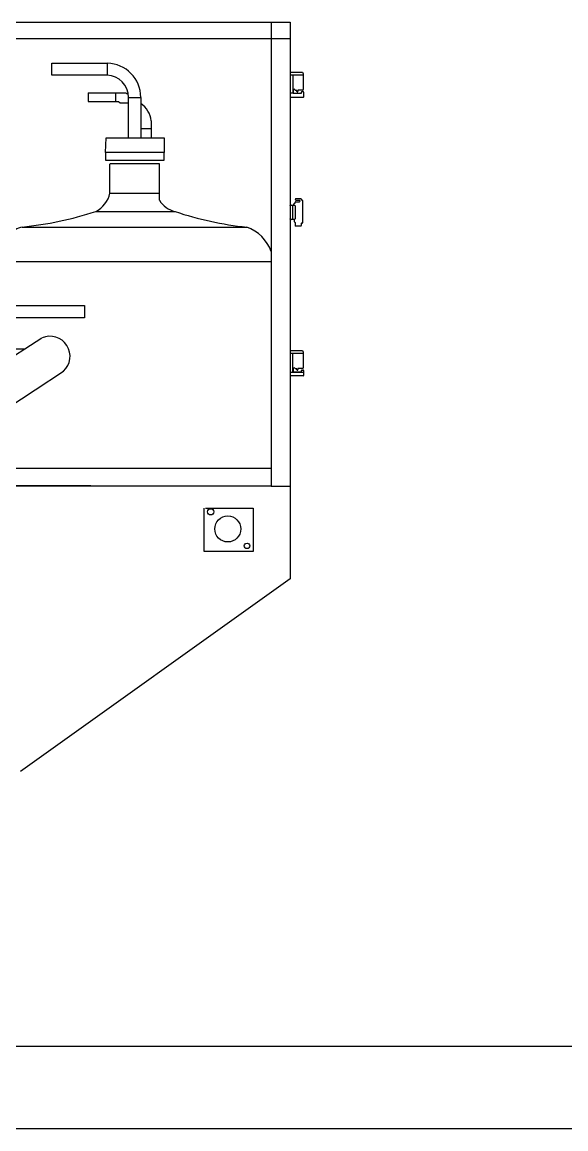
# Model space of a CAD drawing. Header units: millimetres. Extents: x 193 to 490, y 603 to 1473.
# Drawn here: x 268.4 to 308.1, y 602.7 to 683.5 of the extents above; entities that cross this region are included whole.
import ezdxf

# ---------------------------------------------------------------- set-up
doc = ezdxf.new("R2010")
doc.units = ezdxf.units.MM

msp = doc.modelspace()

# ---------------------------------------------------------------- linework, layer by layer
for p, q in [((211.514, 683.461), (287.957, 683.461)), ((286.586, 683.461), (286.586, 649.598)), ((287.957, 683.461), (287.957, 642.841)), ((265.928, 682.259), (287.957, 682.259)), ((270.563, 679.599), (270.563, 680.466)), ((270.563, 680.466), (270.638, 680.466)), ((270.638, 680.466), (274.616, 680.466)), ((274.616, 680.466), (274.616, 679.599)), ((274.616, 679.599), (270.563, 679.599)), ((287.957, 679.815), (287.957, 679.815)), ((287.957, 679.815), (288.871, 679.813)), ((287.957, 679.628), (288.924, 679.628)), ((288.16, 679.628), (288.16, 678.268)), ((288.871, 679.813), (288.924, 679.701)), ((288.924, 679.701), (288.924, 678.544)), ((273.233, 678.313), (275.968, 678.313)), ((273.233, 678.313), (273.233, 677.679)), ((275.248, 677.679), (275.248, 678.313)), ((275.968, 678.313), (276.012, 678.25)), ((288.184, 678.485), (288.184, 678.292)), ((288.456, 678.485), (288.338, 678.485)), ((288.456, 678.396), (288.456, 678.485)), ((288.483, 678.371), (288.481, 678.371)), ((288.874, 678.495), (288.528, 678.495)), ((288.528, 678.495), (288.533, 678.425)), ((288.794, 678.292), (288.794, 678.363)), ((288.819, 678.388), (288.916, 678.388)), ((288.94, 678.363), (288.94, 677.997)), ((273.233, 677.679), (275.441, 677.679)), ((275.441, 677.679), (275.551, 677.568)), ((275.551, 677.568), (276.166, 677.568)), ((276.012, 678.25), (276.141, 678.25)), ((276.166, 675.011), (276.166, 677.973)), ((276.166, 677.973), (277.068, 677.973)), ((277.068, 677.973), (277.068, 675.011)), ((288.209, 678.268), (287.957, 678.268)), ((288.916, 677.972), (287.957, 677.972)), ((288.209, 678.268), (288.769, 678.268)), ((277.83, 676.26), (277.83, 675.011)), ((277.068, 675.71), (277.744, 675.71)), ((277.744, 675.71), (277.83, 675.71)), ((274.498, 673.947), (274.535, 675.011)), ((274.535, 675.011), (278.776, 675.011)), ((278.776, 675.011), (278.776, 673.947)), ((278.776, 673.947), (274.498, 673.947)), ((274.498, 673.947), (274.498, 673.381)), ((278.781, 673.381), (278.776, 673.947)), ((274.498, 673.381), (278.781, 673.381)), ((278.427, 673.123), (274.812, 673.123)), ((274.812, 670.986), (274.812, 673.098)), ((278.427, 670.461), (278.427, 673.123)), ((274.812, 670.986), (278.427, 670.986)), ((288.25, 670.222), (288.335, 670.255)), ((288.335, 670.255), (288.335, 670.315)), ((288.37, 670.35), (288.615, 670.35)), ((288.38, 670.589), (288.735, 670.591)), ((288.38, 670.474), (288.634, 670.474)), ((288.615, 670.35), (288.634, 670.35)), ((288.634, 670.35), (288.641, 670.35)), ((288.77, 670.556), (288.77, 670.512)), ((288.805, 670.477), (288.828, 670.477)), ((288.863, 670.442), (288.863, 668.83)), ((273.774, 669.639), (279.178, 669.639)), ((279.178, 669.639), (279.562, 669.639)), ((287.982, 670.102), (288.087, 670.102)), ((288.137, 670.052), (288.137, 669.114)), ((288.187, 670.102), (288.269, 670.102)), ((288.187, 670.102), (288.228, 670.102)), ((288.228, 670.102), (288.228, 670.189)), ((288.319, 670.052), (288.319, 669.114)), ((288.087, 669.065), (287.982, 669.065)), ((288.269, 669.065), (288.187, 669.065)), ((288.245, 669.065), (288.245, 668.917)), ((288.28, 668.882), (288.289, 668.882)), ((288.324, 668.848), (288.324, 668.614)), ((288.769, 668.76), (288.769, 668.614)), ((288.828, 668.795), (288.804, 668.795)), ((268.407, 668.507), (284.799, 668.507)), ((288.735, 668.579), (288.359, 668.579)), ((267.436, 666), (286.586, 666)), ((266.053, 662.778), (272.962, 662.778)), ((272.962, 662.778), (272.962, 661.881)), ((272.962, 661.881), (266.053, 661.881)), ((266.053, 657.98), (269.847, 660.429)), ((266.053, 659.62), (268.591, 659.62)), ((287.957, 659.501), (287.957, 659.501)), ((287.957, 659.501), (288.871, 659.499)), ((287.957, 659.314), (288.924, 659.314)), ((288.129, 659.314), (288.129, 657.92)), ((288.871, 659.499), (288.924, 659.387)), ((288.924, 659.387), (288.924, 658.23)), ((288.184, 658.171), (288.184, 657.978)), ((288.456, 658.171), (288.338, 658.171)), ((288.456, 658.082), (288.456, 658.171)), ((288.874, 658.181), (288.528, 658.181)), ((288.528, 658.181), (288.533, 658.111)), ((267.288, 655.268), (271.42, 657.992)), ((287.957, 657.92), (288.94, 657.92)), ((288.916, 657.658), (287.957, 657.658)), ((288.209, 657.954), (288.129, 657.954)), ((288.209, 657.954), (288.769, 657.954)), ((288.483, 658.057), (288.481, 658.057)), ((288.794, 657.978), (288.794, 658.049)), ((288.819, 658.074), (288.916, 658.074)), ((288.94, 658.049), (288.94, 657.683)), ((267.465, 650.912), (286.586, 650.912)), ((273.422, 649.631), (223.786, 649.631)), ((286.586, 649.598), (266.053, 649.598)), ((286.586, 649.598), (287.957, 649.598)), ((281.688, 644.85), (281.688, 648.012)), ((281.789, 648.012), (285.257, 648.012)), ((285.257, 648.012), (285.257, 644.85)), ((285.257, 644.85), (281.688, 644.85)), ((287.957, 642.841), (268.278, 628.788)), ((483.805, 608.714), (198.805, 608.714)), ((489.805, 602.714), (192.805, 602.714))]:
    msp.add_line(p, q)
for centre, radius in [((282.156, 647.734), 0.228), ((283.409, 646.482), 0.949), ((284.817, 645.248), 0.199)]:
    msp.add_circle(centre, radius)
for centre, radius, start, end in [((274.565, 677.963), 2.503, 0.23186, 88.82297), ((274.533, 677.969), 1.632, 0.12292, 87.10342), ((288.261, 678.485), 0.0768, 0, 180), ((288.209, 678.292), 0.0249, 180, 270), ((288.481, 678.396), 0.0249, 180, 270), ((288.483, 678.421), 0.0498, 270, 3.98114), ((288.769, 678.292), 0.0249, 270, 0), ((288.819, 678.363), 0.0249, 90, 180), ((288.874, 678.544), 0.0498, 270, 0), ((288.916, 678.363), 0.0249, 0, 90), ((276.124, 676.083), 1.715, 5.91342, 56.61821), ((288.916, 677.997), 0.0249, 270, 0), ((272.894, 671.392), 1.961, 296.64705, 348.04554), ((279.997, 671.436), 1.848, 211.84236, 256.40709), ((288.263, 670.189), 0.0349, 111.52691, 180), ((288.389, 670.532), 0.0579, 99.02872, 260.97128), ((288.37, 670.315), 0.0349, 90, 180), ((288.62, 670.411), 0.0649, 289.40839, 77.01077), ((288.735, 670.556), 0.0349, 0, 90.30418), ((288.805, 670.512), 0.0349, 180, 270), ((288.828, 670.442), 0.0349, 0, 90), ((265.531, 695.418), 27.064, 276.09869, 287.73072), ((287.408, 693.249), 24.879, 251.61702, 263.9809), ((287.982, 670.052), 0.0498, 90, 180), ((288.087, 670.052), 0.0498, 0, 90), ((288.187, 670.052), 0.0498, 90, 180), ((288.269, 670.052), 0.0498, 0, 90), ((287.982, 669.114), 0.0498, 180, 270), ((288.087, 669.114), 0.0498, 270, 0), ((288.187, 669.114), 0.0498, 180, 270), ((288.28, 668.917), 0.0349, 180, 270), ((288.269, 669.114), 0.0498, 270, 0), ((288.289, 668.848), 0.0349, 0, 90), ((288.359, 668.614), 0.0349, 180, 270), ((288.735, 668.614), 0.0349, 270, 0), ((288.804, 668.76), 0.0349, 90, 180), ((288.828, 668.83), 0.0349, 270, 0), ((269.35, 665.241), 3.4, 106.11668, 124.26976), ((283.752, 665.667), 3.027, 20.60834, 69.75673), ((270.435, 659.078), 1.466, 312.21071, 113.14167), ((288.261, 658.171), 0.0768, 0, 180), ((288.483, 658.107), 0.0498, 270, 3.98114), ((288.874, 658.23), 0.0498, 270, 0), ((288.209, 657.978), 0.0249, 180, 270), ((288.481, 658.082), 0.0249, 180, 270), ((288.769, 657.978), 0.0249, 270, 0), ((288.819, 658.049), 0.0249, 90, 180), ((288.916, 658.049), 0.0249, 0, 90), ((288.916, 657.683), 0.0249, 270, 0)]:
    msp.add_arc(centre, radius, start, end)

doc.saveas('drawing.dxf')
